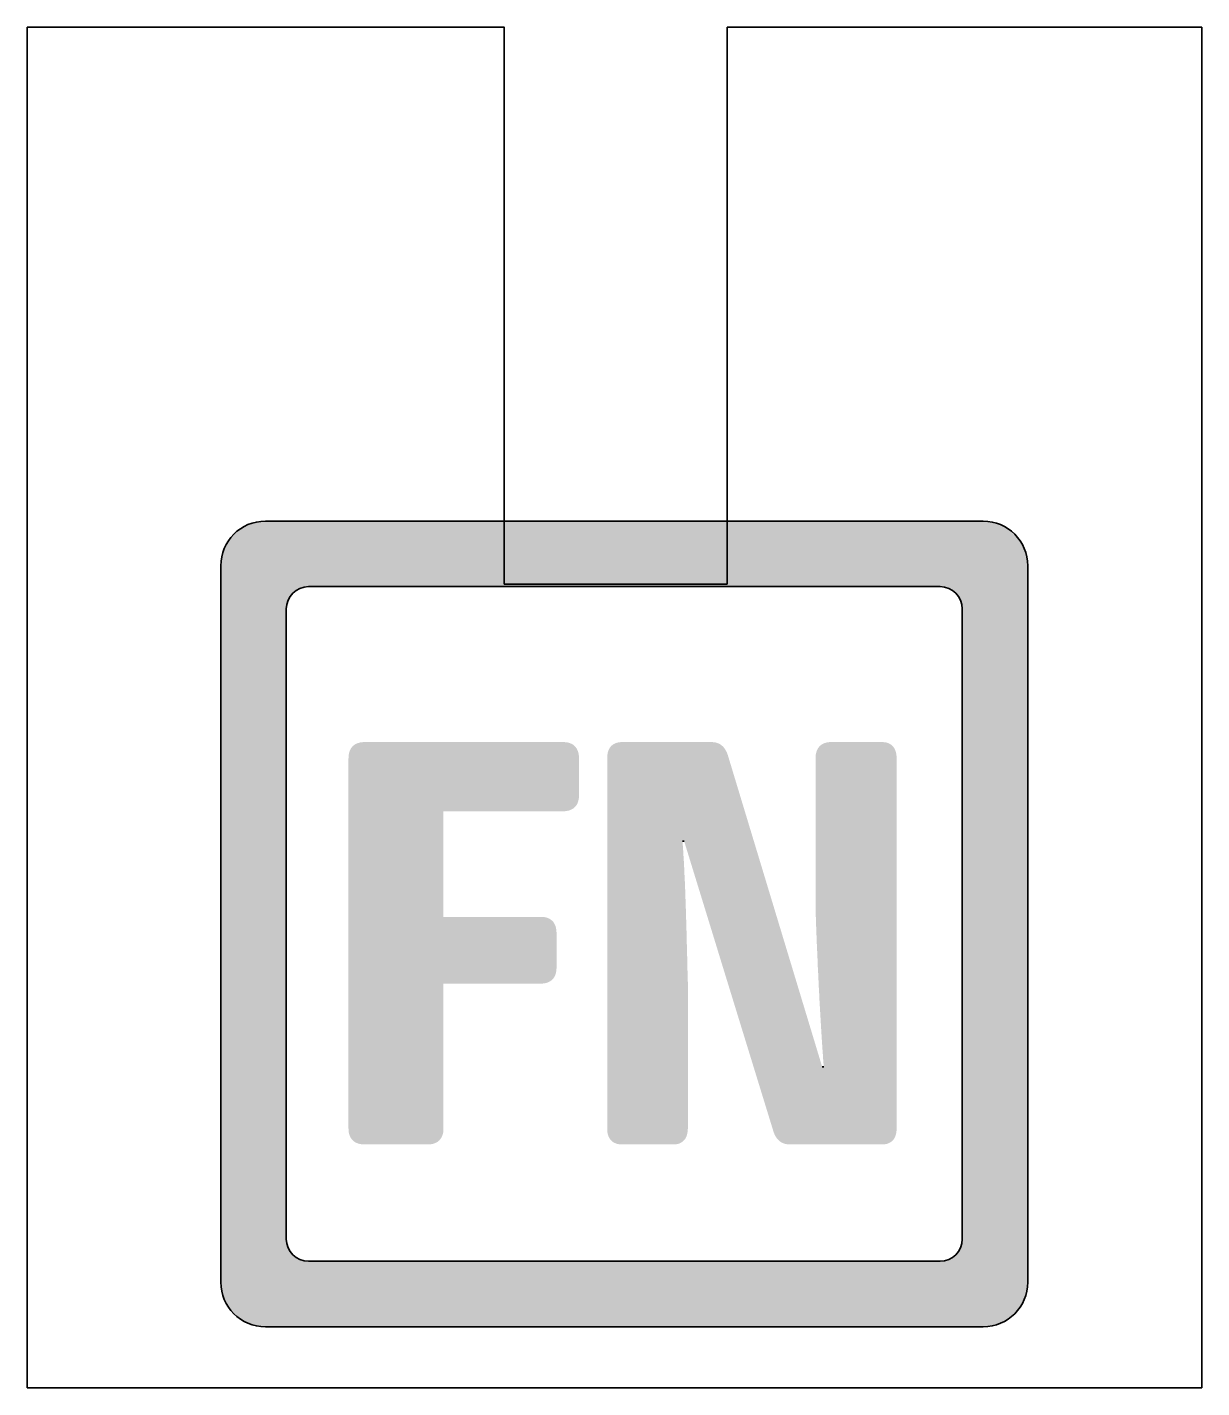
# Model space of a CAD drawing. Header units: millimetres. Extents: x -103 to 297, y 0 to 210.
# Drawn here: x 119.63 to 135.45, y 89.51 to 107.83 of the extents above; entities that cross this region are included whole.
import ezdxf

# ---------------------------------------------------------------- set-up
doc = ezdxf.new("R2010")
doc.units = ezdxf.units.MM
doc.layers.add('_Beschriftung', color=7, linetype='Continuous')
doc.layers.add('Beschnitt', color=7, linetype='Continuous')

msp = doc.modelspace()

# ---------------------------------------------------------------- hatches: boundary and pattern name
at = {"layer": '_Beschriftung', "linetype": 'Continuous', "lineweight": 5}
h = msp.add_hatch(color=7, dxfattribs=at)
edge = h.paths.add_edge_path(flags=0)
edge.add_arc((122.839, 100.58), 0.6, 90, 180)
edge.add_line((122.239, 100.58), (122.239, 90.932))
edge.add_arc((122.839, 90.932), 0.6, 180, 270)
edge.add_line((122.839, 90.332), (132.504, 90.332))
edge.add_arc((132.504, 90.932), 0.6, 270, 360)
edge.add_line((133.104, 90.932), (133.104, 100.58))
edge.add_arc((132.504, 100.58), 0.6, 0, 90)
edge.add_line((132.504, 101.18), (122.839, 101.18))
edge = h.paths.add_edge_path(flags=0)
edge.add_line((123.121, 99.998), (123.121, 91.514))
edge.add_arc((123.421, 91.514), 0.3, 180, 270)
edge.add_line((123.421, 91.214), (131.922, 91.214))
edge.add_arc((131.922, 91.514), 0.3, 270, 360)
edge.add_line((132.222, 91.514), (132.222, 99.998))
edge.add_arc((131.922, 99.998), 0.3, 0, 90)
edge.add_line((131.922, 100.298), (123.421, 100.298))
edge.add_arc((123.421, 99.998), 0.3, 90, 180)
for points in [[(126.549, 95.852), (125.237, 95.852), (125.237, 97.274), (126.847, 97.274), (126.851, 97.274), (126.855, 97.274), (126.859, 97.274), (126.863, 97.274), (126.867, 97.274), (126.871, 97.275), (126.875, 97.275), (126.879, 97.275), (126.883, 97.276), (126.886, 97.276), (126.89, 97.277), (126.894, 97.277), (126.898, 97.278), (126.901, 97.278), (126.905, 97.279), (126.908, 97.28), (126.912, 97.281), (126.915, 97.281), (126.919, 97.282), (126.922, 97.283), (126.926, 97.284), (126.929, 97.285), (126.932, 97.286), (126.935, 97.287), (126.939, 97.288), (126.942, 97.289), (126.945, 97.29), (126.948, 97.292), (126.951, 97.293), (126.954, 97.294), (126.957, 97.296), (126.96, 97.297), (126.963, 97.299), (126.966, 97.3), (126.969, 97.302), (126.971, 97.303), (126.974, 97.305), (126.977, 97.306), (126.979, 97.308), (126.982, 97.31), (126.985, 97.312), (126.987, 97.314), (126.99, 97.315), (126.992, 97.317), (126.995, 97.319), (126.997, 97.321), (126.999, 97.323), (127.002, 97.325), (127.004, 97.328), (127.006, 97.33), (127.008, 97.332), (127.01, 97.334), (127.012, 97.337), (127.014, 97.339), (127.016, 97.341), (127.018, 97.344), (127.02, 97.346), (127.022, 97.349), (127.024, 97.351), (127.026, 97.354), (127.028, 97.356), (127.029, 97.359), (127.031, 97.362), (127.033, 97.364), (127.034, 97.367), (127.036, 97.37), (127.037, 97.373), (127.039, 97.376), (127.04, 97.379), (127.041, 97.382), (127.043, 97.385), (127.044, 97.388), (127.045, 97.391), (127.047, 97.394), (127.048, 97.397), (127.049, 97.4), (127.05, 97.404), (127.051, 97.407), (127.052, 97.41), (127.053, 97.414), (127.054, 97.417), (127.054, 97.421), (127.055, 97.424), (127.056, 97.428), (127.057, 97.431), (127.057, 97.435), (127.058, 97.438), (127.059, 97.442), (127.059, 97.446), (127.06, 97.45), (127.06, 97.453), (127.06, 97.457), (127.061, 97.461), (127.061, 97.465), (127.061, 97.469), (127.062, 97.473), (127.062, 97.477), (127.062, 97.481), (127.062, 97.485), (127.062, 97.489), (127.062, 97.985), (127.062, 97.989), (127.062, 97.994), (127.062, 97.998), (127.062, 98.002), (127.061, 98.006), (127.061, 98.01), (127.061, 98.014), (127.06, 98.018), (127.06, 98.022), (127.06, 98.026), (127.059, 98.03), (127.059, 98.034), (127.058, 98.038), (127.057, 98.041), (127.057, 98.045), (127.056, 98.049), (127.055, 98.052), (127.054, 98.056), (127.054, 98.06), (127.053, 98.063), (127.052, 98.066), (127.051, 98.07), (127.05, 98.073), (127.049, 98.077), (127.048, 98.08), (127.047, 98.083), (127.045, 98.086), (127.044, 98.09), (127.043, 98.093), (127.041, 98.096), (127.04, 98.099), (127.039, 98.102), (127.037, 98.105), (127.036, 98.108), (127.034, 98.111), (127.033, 98.114), (127.031, 98.116), (127.029, 98.119), (127.028, 98.122), (127.026, 98.125), (127.024, 98.127), (127.022, 98.13), (127.02, 98.132), (127.018, 98.135), (127.016, 98.137), (127.014, 98.14), (127.012, 98.142), (127.01, 98.144), (127.008, 98.147), (127.006, 98.149), (127.004, 98.151), (127.002, 98.153), (126.999, 98.156), (126.997, 98.158), (126.995, 98.16), (126.992, 98.162), (126.99, 98.164), (126.987, 98.166), (126.985, 98.167), (126.982, 98.169), (126.979, 98.171), (126.977, 98.173), (126.974, 98.174), (126.971, 98.176), (126.969, 98.178), (126.966, 98.179), (126.963, 98.181), (126.96, 98.182), (126.957, 98.184), (126.954, 98.185), (126.951, 98.186), (126.948, 98.188), (126.945, 98.189), (126.942, 98.19), (126.939, 98.191), (126.935, 98.192), (126.932, 98.193), (126.929, 98.194), (126.926, 98.195), (126.922, 98.196), (126.919, 98.197), (126.915, 98.198), (126.912, 98.199), (126.908, 98.2), (126.905, 98.2), (126.901, 98.201), (126.898, 98.202), (126.894, 98.202), (126.89, 98.203), (126.886, 98.203), (126.883, 98.204), (126.879, 98.204), (126.875, 98.204), (126.871, 98.205), (126.867, 98.205), (126.863, 98.205), (126.859, 98.205), (126.855, 98.205), (126.851, 98.206), (126.847, 98.206), (124.179, 98.206), (124.175, 98.206), (124.17, 98.205), (124.166, 98.205), (124.162, 98.205), (124.158, 98.205), (124.154, 98.205), (124.15, 98.204), (124.146, 98.204), (124.142, 98.204), (124.138, 98.203), (124.134, 98.203), (124.13, 98.202), (124.126, 98.202), (124.123, 98.201), (124.119, 98.2), (124.115, 98.2), (124.112, 98.199), (124.108, 98.198), (124.105, 98.197), (124.101, 98.196), (124.098, 98.195), (124.094, 98.194), (124.091, 98.193), (124.087, 98.192), (124.084, 98.191), (124.081, 98.19), (124.078, 98.189), (124.074, 98.188), (124.071, 98.186), (124.068, 98.185), (124.065, 98.184), (124.062, 98.182), (124.059, 98.181), (124.056, 98.179), (124.053, 98.178), (124.05, 98.176), (124.048, 98.174), (124.045, 98.173), (124.042, 98.171), (124.039, 98.169), (124.037, 98.167), (124.034, 98.166), (124.032, 98.164), (124.029, 98.162), (124.027, 98.16), (124.024, 98.158), (124.022, 98.156), (124.02, 98.153), (124.017, 98.151), (124.015, 98.149), (124.013, 98.147), (124.011, 98.144), (124.009, 98.142), (124.006, 98.14), (124.004, 98.137), (124.002, 98.135), (124, 98.132), (123.999, 98.13), (123.997, 98.127), (123.995, 98.125), (123.993, 98.122), (123.991, 98.119), (123.99, 98.116), (123.988, 98.114), (123.986, 98.111), (123.985, 98.108), (123.983, 98.105), (123.982, 98.102), (123.98, 98.099), (123.979, 98.096), (123.978, 98.093), (123.976, 98.09), (123.975, 98.086), (123.974, 98.083), (123.973, 98.08), (123.972, 98.077), (123.971, 98.073), (123.97, 98.07), (123.969, 98.066), (123.968, 98.063), (123.967, 98.06), (123.966, 98.056), (123.965, 98.052), (123.964, 98.049), (123.964, 98.045), (123.963, 98.041), (123.962, 98.038), (123.962, 98.034), (123.961, 98.03), (123.961, 98.026), (123.96, 98.022), (123.96, 98.018), (123.96, 98.014), (123.959, 98.01), (123.959, 98.006), (123.959, 98.002), (123.959, 97.998), (123.959, 97.994), (123.959, 97.989), (123.958, 97.985), (123.958, 93.002), (123.959, 92.998), (123.959, 92.994), (123.959, 92.99), (123.959, 92.986), (123.959, 92.982), (123.959, 92.978), (123.96, 92.974), (123.96, 92.97), (123.96, 92.966), (123.961, 92.963), (123.961, 92.959), (123.962, 92.955), (123.962, 92.951), (123.963, 92.948), (123.964, 92.944), (123.964, 92.941), (123.965, 92.937), (123.966, 92.934), (123.967, 92.93), (123.968, 92.927), (123.969, 92.923), (123.97, 92.92), (123.971, 92.917), (123.972, 92.914), (123.973, 92.91), (123.974, 92.907), (123.975, 92.904), (123.976, 92.901), (123.978, 92.898), (123.979, 92.895), (123.98, 92.892), (123.982, 92.889), (123.983, 92.886), (123.985, 92.883), (123.986, 92.88), (123.988, 92.878), (123.99, 92.875), (123.991, 92.872), (123.993, 92.87), (123.995, 92.867), (123.997, 92.864), (123.999, 92.862), (124, 92.859), (124.002, 92.857), (124.004, 92.854), (124.006, 92.852), (124.009, 92.85), (124.011, 92.847), (124.013, 92.845), (124.015, 92.843), (124.017, 92.841), (124.02, 92.839), (124.022, 92.837), (124.024, 92.835), (124.027, 92.833), (124.029, 92.831), (124.032, 92.829), (124.034, 92.827), (124.037, 92.825), (124.039, 92.823), (124.042, 92.821), (124.045, 92.82), (124.048, 92.818), (124.05, 92.816), (124.053, 92.815), (124.056, 92.813), (124.059, 92.812), (124.062, 92.81), (124.065, 92.809), (124.068, 92.808), (124.071, 92.806), (124.074, 92.805), (124.078, 92.804), (124.081, 92.803), (124.084, 92.801), (124.087, 92.8), (124.091, 92.799), (124.094, 92.798), (124.098, 92.797), (124.101, 92.796), (124.105, 92.795), (124.108, 92.795), (124.112, 92.794), (124.115, 92.793), (124.119, 92.792), (124.123, 92.792), (124.126, 92.791), (124.13, 92.791), (124.134, 92.79), (124.138, 92.79), (124.142, 92.789), (124.146, 92.789), (124.15, 92.788), (124.154, 92.788), (124.158, 92.788), (124.162, 92.788), (124.166, 92.787), (124.17, 92.787), (124.175, 92.787), (124.179, 92.787), (125.022, 92.787), (125.027, 92.787), (125.031, 92.787), (125.035, 92.787), (125.039, 92.788), (125.043, 92.788), (125.047, 92.788), (125.05, 92.788), (125.054, 92.789), (125.058, 92.789), (125.062, 92.79), (125.066, 92.79), (125.069, 92.791), (125.073, 92.791), (125.077, 92.792), (125.08, 92.792), (125.084, 92.793), (125.087, 92.794), (125.091, 92.795), (125.094, 92.795), (125.098, 92.796), (125.101, 92.797), (125.104, 92.798), (125.108, 92.799), (125.111, 92.8), (125.114, 92.801), (125.117, 92.803), (125.12, 92.804), (125.123, 92.805), (125.127, 92.806), (125.13, 92.808), (125.133, 92.809), (125.135, 92.81), (125.138, 92.812), (125.141, 92.813), (125.144, 92.815), (125.147, 92.816), (125.15, 92.818), (125.152, 92.82), (125.155, 92.821), (125.158, 92.823), (125.16, 92.825), (125.163, 92.827), (125.165, 92.829), (125.168, 92.831), (125.17, 92.833), (125.172, 92.835), (125.175, 92.837), (125.177, 92.839), (125.179, 92.841), (125.181, 92.843), (125.184, 92.845), (125.186, 92.847), (125.188, 92.85), (125.19, 92.852), (125.192, 92.854), (125.194, 92.857), (125.196, 92.859), (125.198, 92.862), (125.2, 92.864), (125.201, 92.867), (125.203, 92.87), (125.205, 92.872), (125.206, 92.875), (125.208, 92.878), (125.21, 92.88), (125.211, 92.883), (125.213, 92.886), (125.214, 92.889), (125.216, 92.892), (125.217, 92.895), (125.218, 92.898), (125.22, 92.901), (125.221, 92.904), (125.222, 92.907), (125.223, 92.91), (125.224, 92.914), (125.225, 92.917), (125.226, 92.92), (125.227, 92.923), (125.228, 92.927), (125.229, 92.93), (125.23, 92.934), (125.231, 92.937), (125.231, 92.941), (125.232, 92.944), (125.233, 92.948), (125.233, 92.951), (125.234, 92.955), (125.235, 92.959), (125.235, 92.963), (125.235, 92.966), (125.236, 92.97), (125.236, 92.974), (125.236, 92.978), (125.237, 92.982), (125.237, 92.986), (125.237, 92.99), (125.237, 92.994), (125.237, 92.998), (125.237, 93.002), (125.237, 94.953), (126.549, 94.953), (126.553, 94.953), (126.557, 94.953), (126.561, 94.954), (126.565, 94.954), (126.569, 94.954), (126.573, 94.954), (126.576, 94.954), (126.58, 94.955), (126.584, 94.955), (126.587, 94.956), (126.591, 94.956), (126.594, 94.957), (126.598, 94.957), (126.602, 94.958), (126.605, 94.958), (126.608, 94.959), (126.612, 94.96), (126.615, 94.961), (126.619, 94.962), (126.622, 94.962), (126.625, 94.963), (126.628, 94.964), (126.632, 94.965), (126.635, 94.966), (126.638, 94.968), (126.641, 94.969), (126.644, 94.97), (126.647, 94.971), (126.65, 94.972), (126.653, 94.974), (126.656, 94.975), (126.659, 94.977), (126.661, 94.978), (126.664, 94.979), (126.667, 94.981), (126.67, 94.983), (126.672, 94.984), (126.675, 94.986), (126.678, 94.988), (126.68, 94.989), (126.683, 94.991), (126.685, 94.993), (126.688, 94.995), (126.69, 94.997), (126.692, 94.999), (126.695, 95.001), (126.697, 95.003), (126.699, 95.005), (126.702, 95.007), (126.704, 95.009), (126.706, 95.011), (126.708, 95.014), (126.71, 95.016), (126.712, 95.018), (126.714, 95.021), (126.716, 95.023), (126.718, 95.026), (126.72, 95.028), (126.721, 95.031), (126.723, 95.033), (126.725, 95.036), (126.727, 95.038), (126.728, 95.041), (126.73, 95.044), (126.731, 95.047), (126.733, 95.05), (126.734, 95.052), (126.736, 95.055), (126.737, 95.058), (126.739, 95.061), (126.74, 95.064), (126.741, 95.067), (126.742, 95.07), (126.744, 95.074), (126.745, 95.077), (126.746, 95.08), (126.747, 95.083), (126.748, 95.086), (126.749, 95.09), (126.75, 95.093), (126.751, 95.097), (126.751, 95.1), (126.752, 95.104), (126.753, 95.107), (126.754, 95.111), (126.754, 95.114), (126.755, 95.118), (126.756, 95.122), (126.756, 95.125), (126.757, 95.129), (126.757, 95.133), (126.757, 95.137), (126.758, 95.14), (126.758, 95.144), (126.758, 95.148), (126.758, 95.152), (126.759, 95.156), (126.759, 95.16), (126.759, 95.164), (126.759, 95.169), (126.759, 95.637), (126.759, 95.641), (126.759, 95.645), (126.759, 95.649), (126.758, 95.653), (126.758, 95.657), (126.758, 95.661), (126.758, 95.665), (126.757, 95.669), (126.757, 95.673), (126.757, 95.676), (126.756, 95.68), (126.756, 95.684), (126.755, 95.688), (126.754, 95.691), (126.754, 95.695), (126.753, 95.698), (126.752, 95.702), (126.751, 95.705), (126.751, 95.709), (126.75, 95.712), (126.749, 95.716), (126.748, 95.719), (126.747, 95.722), (126.746, 95.725), (126.745, 95.729), (126.744, 95.732), (126.742, 95.735), (126.741, 95.738), (126.74, 95.741), (126.739, 95.744), (126.737, 95.747), (126.736, 95.75), (126.734, 95.753), (126.733, 95.756), (126.731, 95.759), (126.73, 95.761), (126.728, 95.764), (126.727, 95.767), (126.725, 95.769), (126.723, 95.772), (126.721, 95.775), (126.72, 95.777), (126.718, 95.78), (126.716, 95.782), (126.714, 95.785), (126.712, 95.787), (126.71, 95.789), (126.708, 95.792), (126.706, 95.794), (126.704, 95.796), (126.702, 95.798), (126.699, 95.8), (126.697, 95.802), (126.695, 95.804), (126.692, 95.806), (126.69, 95.808), (126.688, 95.81), (126.685, 95.812), (126.683, 95.814), (126.68, 95.816), (126.678, 95.818), (126.675, 95.819), (126.672, 95.821), (126.67, 95.823), (126.667, 95.824), (126.664, 95.826), (126.661, 95.827), (126.659, 95.829), (126.656, 95.83), (126.653, 95.831), (126.65, 95.833), (126.647, 95.834), (126.644, 95.835), (126.641, 95.836), (126.638, 95.838), (126.635, 95.839), (126.632, 95.84), (126.628, 95.841), (126.625, 95.842), (126.622, 95.843), (126.619, 95.844), (126.615, 95.844), (126.612, 95.845), (126.608, 95.846), (126.605, 95.847), (126.602, 95.847), (126.598, 95.848), (126.594, 95.849), (126.591, 95.849), (126.587, 95.85), (126.584, 95.85), (126.58, 95.85), (126.576, 95.851), (126.573, 95.851), (126.569, 95.851), (126.565, 95.851), (126.561, 95.852), (126.557, 95.852), (126.553, 95.852)], [(128.527, 94.976), (128.526, 94.993), (128.526, 95.01), (128.525, 95.027), (128.525, 95.045), (128.524, 95.062), (128.524, 95.08), (128.523, 95.097), (128.523, 95.115), (128.522, 95.133), (128.522, 95.151), (128.521, 95.169), (128.521, 95.188), (128.52, 95.206), (128.52, 95.224), (128.519, 95.243), (128.519, 95.261), (128.518, 95.28), (128.518, 95.299), (128.518, 95.317), (128.517, 95.336), (128.517, 95.355), (128.516, 95.374), (128.516, 95.393), (128.515, 95.412), (128.515, 95.431), (128.514, 95.451), (128.514, 95.47), (128.513, 95.489), (128.513, 95.509), (128.512, 95.528), (128.512, 95.548), (128.511, 95.567), (128.511, 95.587), (128.51, 95.606), (128.51, 95.626), (128.509, 95.646), (128.509, 95.665), (128.508, 95.685), (128.507, 95.705), (128.507, 95.725), (128.506, 95.744), (128.506, 95.764), (128.505, 95.784), (128.505, 95.804), (128.504, 95.824), (128.504, 95.844), (128.503, 95.864), (128.502, 95.884), (128.502, 95.904), (128.501, 95.924), (128.5, 95.943), (128.5, 95.963), (128.499, 95.983), (128.499, 96.003), (128.498, 96.023), (128.497, 96.043), (128.497, 96.063), (128.496, 96.083), (128.495, 96.103), (128.494, 96.122), (128.494, 96.142), (128.493, 96.162), (128.492, 96.182), (128.492, 96.201), (128.491, 96.221), (128.49, 96.241), (128.489, 96.26), (128.488, 96.28), (128.488, 96.299), (128.487, 96.319), (128.486, 96.338), (128.485, 96.358), (128.484, 96.377), (128.483, 96.396), (128.482, 96.416), (128.482, 96.435), (128.481, 96.454), (128.48, 96.473), (128.479, 96.492), (128.478, 96.511), (128.477, 96.53), (128.476, 96.549), (128.475, 96.567), (128.474, 96.586), (128.473, 96.604), (128.472, 96.623), (128.471, 96.641), (128.47, 96.66), (128.468, 96.678), (128.467, 96.696), (128.466, 96.714), (128.465, 96.732), (128.464, 96.75), (128.463, 96.767), (128.461, 96.785), (128.46, 96.803), (128.459, 96.82), (128.458, 96.837), (128.456, 96.855), (128.455, 96.872), (128.477, 96.872), (129.679, 92.964), (129.68, 92.96), (129.681, 92.957), (129.682, 92.953), (129.684, 92.95), (129.685, 92.947), (129.686, 92.943), (129.687, 92.94), (129.689, 92.937), (129.69, 92.934), (129.691, 92.931), (129.693, 92.927), (129.694, 92.924), (129.695, 92.921), (129.697, 92.918), (129.698, 92.915), (129.7, 92.912), (129.701, 92.909), (129.703, 92.906), (129.704, 92.904), (129.706, 92.901), (129.707, 92.898), (129.709, 92.895), (129.711, 92.892), (129.712, 92.89), (129.714, 92.887), (129.716, 92.885), (129.717, 92.882), (129.719, 92.879), (129.721, 92.877), (129.723, 92.874), (129.724, 92.872), (129.726, 92.87), (129.728, 92.867), (129.73, 92.865), (129.732, 92.862), (129.734, 92.86), (129.736, 92.858), (129.738, 92.856), (129.74, 92.854), (129.742, 92.851), (129.744, 92.849), (129.746, 92.847), (129.748, 92.845), (129.75, 92.843), (129.752, 92.841), (129.754, 92.839), (129.756, 92.837), (129.758, 92.836), (129.761, 92.834), (129.763, 92.832), (129.765, 92.83), (129.767, 92.828), (129.77, 92.827), (129.772, 92.825), (129.774, 92.823), (129.777, 92.822), (129.779, 92.82), (129.781, 92.819), (129.784, 92.817), (129.786, 92.816), (129.789, 92.815), (129.791, 92.813), (129.794, 92.812), (129.796, 92.811), (129.799, 92.809), (129.801, 92.808), (129.804, 92.807), (129.807, 92.806), (129.809, 92.805), (129.812, 92.803), (129.815, 92.802), (129.818, 92.801), (129.82, 92.8), (129.823, 92.799), (129.826, 92.799), (129.829, 92.798), (129.832, 92.797), (129.835, 92.796), (129.838, 92.795), (129.841, 92.794), (129.843, 92.794), (129.846, 92.793), (129.85, 92.792), (129.853, 92.792), (129.856, 92.791), (129.859, 92.791), (129.862, 92.79), (129.865, 92.79), (129.868, 92.789), (129.871, 92.789), (129.875, 92.789), (129.878, 92.788), (129.881, 92.788), (129.884, 92.788), (129.888, 92.788), (129.891, 92.788), (129.895, 92.787), (129.898, 92.787), (129.901, 92.787), (129.905, 92.787), (131.14, 92.787), (131.143, 92.787), (131.147, 92.787), (131.151, 92.787), (131.155, 92.788), (131.158, 92.788), (131.162, 92.788), (131.165, 92.788), (131.169, 92.789), (131.172, 92.789), (131.176, 92.79), (131.179, 92.79), (131.183, 92.791), (131.186, 92.791), (131.19, 92.792), (131.193, 92.792), (131.196, 92.793), (131.199, 92.794), (131.203, 92.795), (131.206, 92.795), (131.209, 92.796), (131.212, 92.797), (131.215, 92.798), (131.218, 92.799), (131.221, 92.8), (131.224, 92.801), (131.227, 92.803), (131.23, 92.804), (131.233, 92.805), (131.236, 92.806), (131.238, 92.808), (131.241, 92.809), (131.244, 92.81), (131.246, 92.812), (131.249, 92.813), (131.252, 92.815), (131.254, 92.816), (131.257, 92.818), (131.259, 92.82), (131.262, 92.821), (131.264, 92.823), (131.267, 92.825), (131.269, 92.827), (131.271, 92.829), (131.273, 92.831), (131.276, 92.833), (131.278, 92.835), (131.28, 92.837), (131.282, 92.839), (131.284, 92.841), (131.286, 92.843), (131.288, 92.845), (131.29, 92.847), (131.292, 92.85), (131.294, 92.852), (131.296, 92.854), (131.298, 92.857), (131.299, 92.859), (131.301, 92.862), (131.303, 92.864), (131.305, 92.867), (131.306, 92.87), (131.308, 92.872), (131.309, 92.875), (131.311, 92.878), (131.312, 92.88), (131.314, 92.883), (131.315, 92.886), (131.316, 92.889), (131.318, 92.892), (131.319, 92.895), (131.32, 92.898), (131.321, 92.901), (131.323, 92.904), (131.324, 92.907), (131.325, 92.91), (131.326, 92.914), (131.327, 92.917), (131.328, 92.92), (131.329, 92.923), (131.329, 92.927), (131.33, 92.93), (131.331, 92.934), (131.332, 92.937), (131.332, 92.941), (131.333, 92.944), (131.334, 92.948), (131.334, 92.951), (131.335, 92.955), (131.335, 92.959), (131.336, 92.963), (131.336, 92.966), (131.337, 92.97), (131.337, 92.974), (131.337, 92.978), (131.337, 92.982), (131.338, 92.986), (131.338, 92.99), (131.338, 92.994), (131.338, 92.998), (131.338, 93.002), (131.338, 97.985), (131.338, 97.989), (131.338, 97.994), (131.338, 97.998), (131.338, 98.002), (131.337, 98.006), (131.337, 98.01), (131.337, 98.014), (131.337, 98.018), (131.336, 98.022), (131.336, 98.026), (131.335, 98.03), (131.335, 98.034), (131.334, 98.038), (131.334, 98.041), (131.333, 98.045), (131.332, 98.049), (131.332, 98.052), (131.331, 98.056), (131.33, 98.06), (131.329, 98.063), (131.329, 98.066), (131.328, 98.07), (131.327, 98.073), (131.326, 98.077), (131.325, 98.08), (131.324, 98.083), (131.323, 98.086), (131.321, 98.09), (131.32, 98.093), (131.319, 98.096), (131.318, 98.099), (131.316, 98.102), (131.315, 98.105), (131.314, 98.108), (131.312, 98.111), (131.311, 98.114), (131.309, 98.116), (131.308, 98.119), (131.306, 98.122), (131.305, 98.125), (131.303, 98.127), (131.301, 98.13), (131.299, 98.132), (131.298, 98.135), (131.296, 98.137), (131.294, 98.14), (131.292, 98.142), (131.29, 98.144), (131.288, 98.147), (131.286, 98.149), (131.284, 98.151), (131.282, 98.153), (131.28, 98.156), (131.278, 98.158), (131.276, 98.16), (131.273, 98.162), (131.271, 98.164), (131.269, 98.166), (131.267, 98.167), (131.264, 98.169), (131.262, 98.171), (131.259, 98.173), (131.257, 98.174), (131.254, 98.176), (131.252, 98.178), (131.249, 98.179), (131.246, 98.181), (131.244, 98.182), (131.241, 98.184), (131.238, 98.185), (131.236, 98.186), (131.233, 98.188), (131.23, 98.189), (131.227, 98.19), (131.224, 98.191), (131.221, 98.192), (131.218, 98.193), (131.215, 98.194), (131.212, 98.195), (131.209, 98.196), (131.206, 98.197), (131.203, 98.198), (131.199, 98.199), (131.196, 98.2), (131.193, 98.2), (131.19, 98.201), (131.186, 98.202), (131.183, 98.202), (131.179, 98.203), (131.176, 98.203), (131.172, 98.204), (131.169, 98.204), (131.165, 98.204), (131.162, 98.205), (131.158, 98.205), (131.155, 98.205), (131.151, 98.205), (131.147, 98.205), (131.143, 98.206), (131.14, 98.206), (130.456, 98.206), (130.452, 98.206), (130.448, 98.205), (130.444, 98.205), (130.44, 98.205), (130.437, 98.205), (130.433, 98.205), (130.429, 98.204), (130.425, 98.204), (130.422, 98.204), (130.418, 98.203), (130.414, 98.203), (130.411, 98.202), (130.407, 98.202), (130.404, 98.201), (130.4, 98.2), (130.397, 98.2), (130.393, 98.199), (130.39, 98.198), (130.387, 98.197), (130.383, 98.196), (130.38, 98.195), (130.377, 98.194), (130.374, 98.193), (130.371, 98.192), (130.367, 98.191), (130.364, 98.19), (130.361, 98.189), (130.358, 98.188), (130.355, 98.186), (130.352, 98.185), (130.349, 98.184), (130.347, 98.182), (130.344, 98.181), (130.341, 98.179), (130.338, 98.178), (130.336, 98.176), (130.333, 98.174), (130.33, 98.173), (130.328, 98.171), (130.325, 98.169), (130.323, 98.167), (130.32, 98.166), (130.318, 98.164), (130.315, 98.162), (130.313, 98.16), (130.31, 98.158), (130.308, 98.156), (130.306, 98.153), (130.304, 98.151), (130.302, 98.149), (130.299, 98.147), (130.297, 98.144), (130.295, 98.142), (130.293, 98.14), (130.291, 98.137), (130.289, 98.135), (130.287, 98.132), (130.286, 98.13), (130.284, 98.127), (130.282, 98.125), (130.28, 98.122), (130.279, 98.119), (130.277, 98.116), (130.275, 98.114), (130.274, 98.111), (130.272, 98.108), (130.271, 98.105), (130.269, 98.102), (130.268, 98.099), (130.267, 98.096), (130.265, 98.093), (130.264, 98.09), (130.263, 98.086), (130.262, 98.083), (130.261, 98.08), (130.259, 98.077), (130.258, 98.073), (130.257, 98.07), (130.256, 98.066), (130.255, 98.063), (130.255, 98.06), (130.254, 98.056), (130.253, 98.052), (130.252, 98.049), (130.252, 98.045), (130.251, 98.041), (130.25, 98.038), (130.25, 98.034), (130.249, 98.03), (130.249, 98.026), (130.248, 98.022), (130.248, 98.018), (130.248, 98.014), (130.247, 98.01), (130.247, 98.006), (130.247, 98.002), (130.247, 97.998), (130.246, 97.994), (130.246, 97.989), (130.246, 97.985), (130.246, 95.951), (130.247, 95.931), (130.248, 95.912), (130.248, 95.892), (130.249, 95.872), (130.25, 95.852), (130.251, 95.832), (130.251, 95.812), (130.252, 95.792), (130.253, 95.771), (130.254, 95.751), (130.254, 95.73), (130.255, 95.71), (130.256, 95.689), (130.257, 95.669), (130.257, 95.648), (130.258, 95.627), (130.259, 95.606), (130.26, 95.585), (130.261, 95.564), (130.262, 95.543), (130.263, 95.521), (130.263, 95.5), (130.264, 95.479), (130.265, 95.457), (130.266, 95.436), (130.267, 95.414), (130.268, 95.393), (130.269, 95.371), (130.27, 95.35), (130.271, 95.328), (130.272, 95.306), (130.273, 95.284), (130.274, 95.263), (130.275, 95.241), (130.275, 95.219), (130.276, 95.197), (130.277, 95.175), (130.278, 95.153), (130.28, 95.131), (130.281, 95.109), (130.282, 95.087), (130.283, 95.065), (130.284, 95.043), (130.285, 95.021), (130.286, 94.999), (130.287, 94.977), (130.288, 94.955), (130.289, 94.933), (130.29, 94.911), (130.291, 94.889), (130.292, 94.867), (130.294, 94.845), (130.295, 94.822), (130.296, 94.8), (130.297, 94.778), (130.298, 94.756), (130.299, 94.734), (130.3, 94.712), (130.302, 94.69), (130.303, 94.668), (130.304, 94.647), (130.305, 94.625), (130.306, 94.603), (130.308, 94.581), (130.309, 94.559), (130.31, 94.537), (130.311, 94.516), (130.313, 94.494), (130.314, 94.472), (130.315, 94.451), (130.317, 94.429), (130.318, 94.408), (130.319, 94.386), (130.32, 94.365), (130.322, 94.343), (130.323, 94.322), (130.324, 94.301), (130.326, 94.28), (130.327, 94.259), (130.328, 94.238), (130.33, 94.217), (130.331, 94.196), (130.332, 94.175), (130.334, 94.154), (130.335, 94.134), (130.337, 94.113), (130.338, 94.092), (130.339, 94.072), (130.341, 94.052), (130.342, 94.031), (130.344, 94.011), (130.345, 93.991), (130.347, 93.971), (130.348, 93.951), (130.349, 93.932), (130.351, 93.912), (130.352, 93.892), (130.354, 93.873), (130.355, 93.854), (130.357, 93.834), (130.335, 93.834), (129.067, 98.024), (129.066, 98.027), (129.065, 98.031), (129.063, 98.034), (129.062, 98.038), (129.061, 98.041), (129.06, 98.045), (129.058, 98.048), (129.057, 98.052), (129.056, 98.055), (129.054, 98.058), (129.053, 98.061), (129.052, 98.065), (129.05, 98.068), (129.049, 98.071), (129.047, 98.074), (129.046, 98.077), (129.044, 98.08), (129.043, 98.083), (129.041, 98.086), (129.04, 98.089), (129.038, 98.092), (129.037, 98.095), (129.035, 98.098), (129.033, 98.1), (129.032, 98.103), (129.03, 98.106), (129.028, 98.109), (129.027, 98.111), (129.025, 98.114), (129.023, 98.116), (129.021, 98.119), (129.019, 98.121), (129.018, 98.124), (129.016, 98.126), (129.014, 98.129), (129.012, 98.131), (129.01, 98.133), (129.008, 98.136), (129.006, 98.138), (129.004, 98.14), (129.002, 98.142), (129, 98.144), (128.998, 98.146), (128.996, 98.148), (128.994, 98.151), (128.992, 98.153), (128.989, 98.154), (128.987, 98.156), (128.985, 98.158), (128.983, 98.16), (128.981, 98.162), (128.978, 98.164), (128.976, 98.165), (128.974, 98.167), (128.971, 98.169), (128.969, 98.17), (128.967, 98.172), (128.964, 98.173), (128.962, 98.175), (128.959, 98.176), (128.957, 98.178), (128.954, 98.179), (128.952, 98.181), (128.949, 98.182), (128.947, 98.183), (128.944, 98.185), (128.941, 98.186), (128.939, 98.187), (128.936, 98.188), (128.933, 98.189), (128.931, 98.19), (128.928, 98.191), (128.925, 98.192), (128.922, 98.193), (128.92, 98.194), (128.917, 98.195), (128.914, 98.196), (128.911, 98.197), (128.908, 98.198), (128.905, 98.198), (128.902, 98.199), (128.899, 98.2), (128.896, 98.2), (128.893, 98.201), (128.89, 98.201), (128.887, 98.202), (128.884, 98.203), (128.881, 98.203), (128.878, 98.203), (128.874, 98.204), (128.871, 98.204), (128.868, 98.204), (128.865, 98.205), (128.861, 98.205), (128.858, 98.205), (128.855, 98.205), (128.851, 98.205), (128.848, 98.206), (128.844, 98.206), (128.841, 98.206), (127.645, 98.206), (127.641, 98.206), (127.637, 98.205), (127.633, 98.205), (127.629, 98.205), (127.625, 98.205), (127.622, 98.205), (127.618, 98.204), (127.614, 98.204), (127.61, 98.204), (127.607, 98.203), (127.603, 98.203), (127.6, 98.202), (127.596, 98.202), (127.593, 98.201), (127.589, 98.2), (127.586, 98.2), (127.583, 98.199), (127.579, 98.198), (127.576, 98.197), (127.573, 98.196), (127.569, 98.195), (127.566, 98.194), (127.563, 98.193), (127.56, 98.192), (127.557, 98.191), (127.554, 98.19), (127.551, 98.189), (127.548, 98.188), (127.545, 98.186), (127.542, 98.185), (127.539, 98.184), (127.537, 98.182), (127.534, 98.181), (127.531, 98.179), (127.529, 98.178), (127.526, 98.176), (127.523, 98.174), (127.521, 98.173), (127.518, 98.171), (127.516, 98.169), (127.513, 98.167), (127.511, 98.166), (127.509, 98.164), (127.506, 98.162), (127.504, 98.16), (127.502, 98.158), (127.499, 98.156), (127.497, 98.153), (127.495, 98.151), (127.493, 98.149), (127.491, 98.147), (127.489, 98.144), (127.487, 98.142), (127.485, 98.14), (127.483, 98.137), (127.481, 98.135), (127.48, 98.132), (127.478, 98.13), (127.476, 98.127), (127.474, 98.125), (127.473, 98.122), (127.471, 98.119), (127.47, 98.116), (127.468, 98.114), (127.467, 98.111), (127.465, 98.108), (127.464, 98.105), (127.462, 98.102), (127.461, 98.099), (127.46, 98.096), (127.459, 98.093), (127.457, 98.09), (127.456, 98.086), (127.455, 98.083), (127.454, 98.08), (127.453, 98.077), (127.452, 98.073), (127.451, 98.07), (127.45, 98.066), (127.449, 98.063), (127.448, 98.06), (127.448, 98.056), (127.447, 98.052), (127.446, 98.049), (127.446, 98.045), (127.445, 98.041), (127.444, 98.038), (127.444, 98.034), (127.443, 98.03), (127.443, 98.026), (127.442, 98.022), (127.442, 98.018), (127.442, 98.014), (127.442, 98.01), (127.441, 98.006), (127.441, 98.002), (127.441, 97.998), (127.441, 97.994), (127.441, 97.989), (127.441, 97.985), (127.441, 93.002), (127.441, 92.998), (127.441, 92.994), (127.441, 92.99), (127.441, 92.986), (127.441, 92.982), (127.442, 92.978), (127.442, 92.974), (127.442, 92.97), (127.442, 92.966), (127.443, 92.963), (127.443, 92.959), (127.444, 92.955), (127.444, 92.951), (127.445, 92.948), (127.446, 92.944), (127.446, 92.941), (127.447, 92.937), (127.448, 92.934), (127.448, 92.93), (127.449, 92.927), (127.45, 92.923), (127.451, 92.92), (127.452, 92.917), (127.453, 92.914), (127.454, 92.91), (127.455, 92.907), (127.456, 92.904), (127.457, 92.901), (127.459, 92.898), (127.46, 92.895), (127.461, 92.892), (127.462, 92.889), (127.464, 92.886), (127.465, 92.883), (127.467, 92.88), (127.468, 92.878), (127.47, 92.875), (127.471, 92.872), (127.473, 92.87), (127.474, 92.867), (127.476, 92.864), (127.478, 92.862), (127.48, 92.859), (127.481, 92.857), (127.483, 92.854), (127.485, 92.852), (127.487, 92.85), (127.489, 92.847), (127.491, 92.845), (127.493, 92.843), (127.495, 92.841), (127.497, 92.839), (127.499, 92.837), (127.502, 92.835), (127.504, 92.833), (127.506, 92.831), (127.509, 92.829), (127.511, 92.827), (127.513, 92.825), (127.516, 92.823), (127.518, 92.821), (127.521, 92.82), (127.523, 92.818), (127.526, 92.816), (127.529, 92.815), (127.531, 92.813), (127.534, 92.812), (127.537, 92.81), (127.539, 92.809), (127.542, 92.808), (127.545, 92.806), (127.548, 92.805), (127.551, 92.804), (127.554, 92.803), (127.557, 92.801), (127.56, 92.8), (127.563, 92.799), (127.566, 92.798), (127.569, 92.797), (127.573, 92.796), (127.576, 92.795), (127.579, 92.795), (127.583, 92.794), (127.586, 92.793), (127.589, 92.792), (127.593, 92.792), (127.596, 92.791), (127.6, 92.791), (127.603, 92.79), (127.607, 92.79), (127.61, 92.789), (127.614, 92.789), (127.618, 92.788), (127.622, 92.788), (127.625, 92.788), (127.629, 92.788), (127.633, 92.787), (127.637, 92.787), (127.641, 92.787), (127.645, 92.787), (128.328, 92.787), (128.332, 92.787), (128.336, 92.787), (128.34, 92.787), (128.343, 92.788), (128.347, 92.788), (128.351, 92.788), (128.354, 92.788), (128.358, 92.789), (128.361, 92.789), (128.365, 92.79), (128.368, 92.79), (128.372, 92.791), (128.375, 92.791), (128.378, 92.792), (128.382, 92.792), (128.385, 92.793), (128.388, 92.794), (128.391, 92.795), (128.394, 92.795), (128.398, 92.796), (128.401, 92.797), (128.404, 92.798), (128.407, 92.799), (128.41, 92.8), (128.413, 92.801), (128.416, 92.803), (128.419, 92.804), (128.421, 92.805), (128.424, 92.806), (128.427, 92.808), (128.43, 92.809), (128.432, 92.81), (128.435, 92.812), (128.438, 92.813), (128.44, 92.815), (128.443, 92.816), (128.445, 92.818), (128.448, 92.82), (128.45, 92.821), (128.453, 92.823), (128.455, 92.825), (128.458, 92.827), (128.46, 92.829), (128.462, 92.831), (128.464, 92.833), (128.467, 92.835), (128.469, 92.837), (128.471, 92.839), (128.473, 92.841), (128.475, 92.843), (128.477, 92.845), (128.479, 92.847), (128.481, 92.85), (128.483, 92.852), (128.485, 92.854), (128.486, 92.857), (128.488, 92.859), (128.49, 92.862), (128.492, 92.864), (128.493, 92.867), (128.495, 92.87), (128.496, 92.872), (128.498, 92.875), (128.5, 92.878), (128.501, 92.88), (128.502, 92.883), (128.504, 92.886), (128.505, 92.889), (128.506, 92.892), (128.508, 92.895), (128.509, 92.898), (128.51, 92.901), (128.511, 92.904), (128.512, 92.907), (128.513, 92.91), (128.514, 92.914), (128.515, 92.917), (128.516, 92.92), (128.517, 92.923), (128.518, 92.927), (128.519, 92.93), (128.52, 92.934), (128.52, 92.937), (128.521, 92.941), (128.522, 92.944), (128.522, 92.948), (128.523, 92.951), (128.524, 92.955), (128.524, 92.959), (128.524, 92.963), (128.525, 92.966), (128.525, 92.97), (128.526, 92.974), (128.526, 92.978), (128.526, 92.982), (128.526, 92.986), (128.526, 92.99), (128.527, 92.994), (128.527, 92.998), (128.527, 93.002)]]:
    msp.add_hatch(color=7, dxfattribs=at).paths.add_polyline_path(points, flags=0)

# ---------------------------------------------------------------- linework, layer by layer
at = {"layer": '_Beschriftung', "color": 7, "linetype": 'Continuous', "lineweight": 35}
for p, q in [((132.504, 101.18), (122.839, 101.18)), ((122.239, 100.58), (122.239, 90.932)), ((133.104, 90.932), (133.104, 100.58)), ((131.922, 100.298), (123.421, 100.298)), ((123.121, 99.998), (123.121, 91.514)), ((132.222, 91.514), (132.222, 99.998)), ((128.455, 96.872), (128.477, 96.872)), ((130.357, 93.834), (130.335, 93.834)), ((123.421, 91.214), (131.922, 91.214)), ((122.839, 90.332), (132.504, 90.332))]:
    msp.add_line(p, q, dxfattribs=at)
for centre, radius, start, end in [((122.839, 100.58), 0.6, 90, 180), ((132.504, 100.58), 0.6, 0, 90), ((123.421, 99.998), 0.3, 90, 180), ((131.922, 99.998), 0.3, 0, 90), ((123.421, 91.514), 0.3, 180, 270), ((131.922, 91.514), 0.3, 270, 0), ((122.839, 90.932), 0.6, 180, 270), ((132.504, 90.932), 0.6, 270, 0)]:
    msp.add_arc(centre, radius, start, end, dxfattribs=at)
at = {"layer": 'Beschnitt', "color": 7, "linetype": 'Continuous', "lineweight": 35, "flags": 128}
msp.add_lwpolyline([(129.056, 107.831), (129.056, 100.332), (126.056, 100.332), (126.056, 107.831), (119.633, 107.831), (119.633, 89.511), (135.446, 89.511), (135.446, 107.831)], close=True, dxfattribs=at)

doc.saveas('drawing.dxf')
